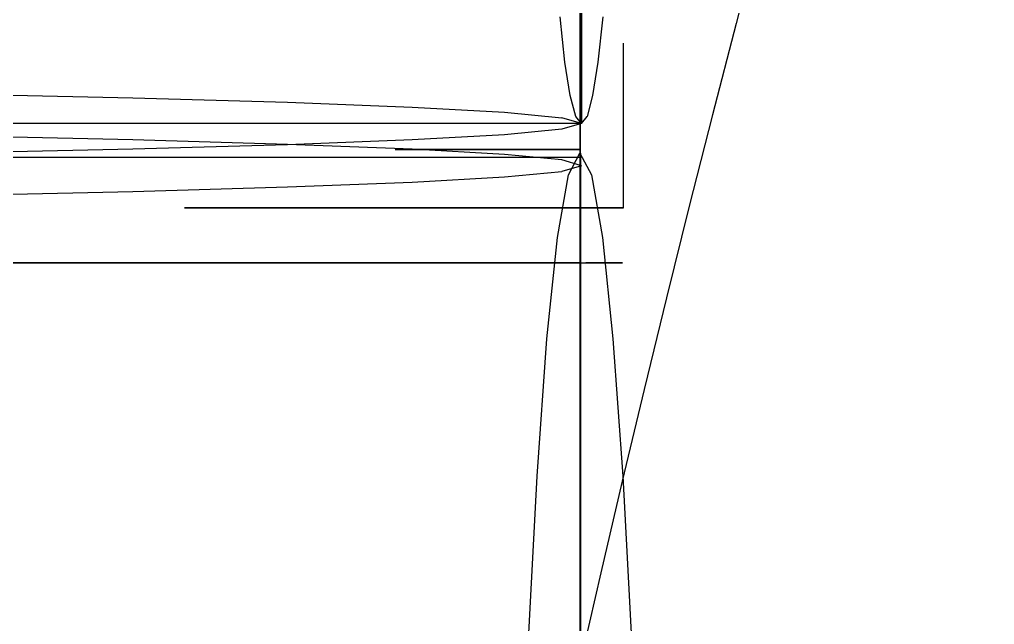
# Model space of a CAD drawing. Extents: x 11992 to 29481, y -6727 to 6811.
# Drawn here: x 21762.4 to 21993.4, y 2881.9 to 3025.2 of the extents above; entities that cross this region are included whole.
import ezdxf

# ---------------------------------------------------------------- set-up
doc = ezdxf.new("R2010")
doc.units = 0
doc.header["$MEASUREMENT"] = 0
doc.layers.get('0').update_dxf_attribs({"color": 8, "linetype": 'CONTINUOUS'})
doc.layers.add('zoylight 5回路', color=4, linetype='CONTINUOUS')

msp = doc.modelspace()

# ---------------------------------------------------------------- linework, layer by layer
for p, q in [((21895.33, 3370.57, -2076.22), (21895.55, 3000.57, -2076.22)), ((21895.33, 3370.57, -2368.6), (21895.55, 3000.57, -2368.6)), ((21895.26, 3004.6, -2368.6), (21895.26, 3364.6, -2368.6)), ((21895.26, 3364.6, -1988.75), (21895.26, 3004.6, -1988.75)), ((21895.24, 3018.75, -1992.64), (21895.24, 3029.18, -1993.8)), ((21895.24, 3029.18, -1983.71), (21895.24, 3018.75, -1984.86)), ((21891.66, 3015.12, -2076.22), (21890.5, 3025.84, -2076.22)), ((21891.66, 3015.12, -2368.6), (21890.5, 3025.84, -2368.6)), ((21900.59, 3025.84, -2076.22), (21899.44, 3015.12, -2076.22)), ((21900.59, 3025.84, -2368.6), (21899.44, 3015.12, -2368.6)), ((21895.26, 3022.97, -2100.57), (21895.26, 3024.56, -2101.76)), ((21895.26, 3023.39, -2101.6), (21895.26, 3024.53, -2101.74)), ((21895.26, 3023.39, -2099.26), (21895.26, 3024.53, -2099.4)), ((21895.26, 3022.25, -2101.46), (21895.26, 3023.39, -2101.6)), ((21895.26, 3022.25, -2099.12), (21895.26, 3023.39, -2099.26)), ((21895.26, 3021.38, -2099.37), (21895.26, 3022.97, -2100.57)), ((21895.26, 3021.11, -2101.33), (21895.26, 3022.25, -2101.46)), ((21895.26, 3021.11, -2098.98), (21895.26, 3022.25, -2099.12)), ((21895.26, 3019.78, -2098.18), (21895.26, 3021.38, -2099.37)), ((21895.26, 3019.97, -2101.19), (21895.26, 3021.11, -2101.33)), ((21895.26, 3019.97, -2098.85), (21895.26, 3021.11, -2098.98)), ((21895.24, 3011.03, -1991.41), (21895.24, 3018.75, -1992.64)), ((21895.24, 3018.75, -1984.86), (21895.24, 3011.03, -1986.1)), ((21895.26, 3018.82, -2101.06), (21895.26, 3019.97, -2101.19)), ((21895.26, 3018.82, -2098.72), (21895.26, 3019.97, -2098.85)), ((21895.26, 3018.19, -2096.99), (21895.26, 3019.78, -2098.18)), ((21895.26, 3017.67, -2100.94), (21895.26, 3018.82, -2101.06)), ((21895.26, 3017.67, -2098.59), (21895.26, 3018.82, -2098.72)), ((21905.55, 2980.57, -2076.22), (21905.55, 3019.58, -2076.22)), ((21905.55, 2980.57, -2076.22), (21905.55, 3019.58, -2076.22)), ((21905.55, 2980.57, -2368.6), (21905.55, 3019.58, -2368.6)), ((21905.55, 2980.57, -2368.6), (21905.55, 3019.58, -2368.6)), ((21895.26, 3016.6, -2095.8), (21895.26, 3018.19, -2096.99)), ((21895.26, 3016.51, -2100.82), (21895.26, 3017.67, -2100.94)), ((21895.26, 3016.51, -2098.47), (21895.26, 3017.67, -2098.59)), ((21895.26, 3015.01, -2094.6), (21895.26, 3016.6, -2095.8)), ((21895.26, 3015.35, -2100.71), (21895.26, 3016.51, -2100.82)), ((21895.26, 3015.35, -2098.35), (21895.26, 3016.51, -2098.47)), ((21892.89, 3007.18, -2076.22), (21891.66, 3015.12, -2076.22)), ((21892.89, 3007.18, -2368.6), (21891.66, 3015.12, -2368.6)), ((21895.24, 3014.51, -2204.44), (21895.24, 3014.6, -2178.68)), ((21895.24, 3014.6, -2178.68), (21895.24, 3014.51, -2152.91)), ((21895.24, 3014.24, -2229.15), (21895.24, 3014.51, -2204.44)), ((21895.24, 3014.51, -2152.91), (21895.24, 3014.24, -2128.2)), ((21895.24, 3013.81, -2252.59), (21895.24, 3014.24, -2229.15)), ((21895.24, 3014.24, -2128.2), (21895.24, 3013.81, -2104.76)), ((21895.26, 3014.19, -2100.6), (21895.26, 3015.35, -2100.71)), ((21895.26, 3014.19, -2098.24), (21895.26, 3015.35, -2098.35)), ((21895.26, 3013.42, -2093.41), (21895.26, 3015.01, -2094.6)), ((21895.26, 3013.02, -2100.51), (21895.26, 3014.19, -2100.6)), ((21895.26, 3013.02, -2098.14), (21895.26, 3014.19, -2098.24)), ((21899.44, 3015.12, -2076.22), (21898.21, 3007.18, -2076.22)), ((21899.44, 3015.12, -2368.6), (21898.21, 3007.18, -2368.6)), ((21895.24, 3013.23, -2274.52), (21895.24, 3013.81, -2252.59)), ((21895.24, 3013.81, -2104.76), (21895.24, 3013.23, -2082.83)), ((21895.24, 3012.52, -2294.72), (21895.24, 3013.23, -2274.52)), ((21895.24, 3013.23, -2082.83), (21895.24, 3012.52, -2062.63)), ((21895.24, 3011.67, -2312.96), (21895.24, 3012.52, -2294.72)), ((21895.24, 3012.52, -2062.63), (21895.24, 3011.67, -2044.39)), ((21895.26, 3011.84, -2092.21), (21895.26, 3013.42, -2093.41)), ((21895.26, 3011.84, -2100.42), (21895.26, 3013.02, -2100.51)), ((21895.26, 3011.84, -2098.05), (21895.26, 3013.02, -2098.14)), ((21895.26, 3010.26, -2091.01), (21895.26, 3011.84, -2092.21)), ((21895.26, 3010.65, -2100.34), (21895.26, 3011.84, -2100.42)), ((21895.26, 3010.65, -2097.97), (21895.26, 3011.84, -2098.05)), ((21895.24, 3010.71, -2329.02), (21895.24, 3011.67, -2312.96)), ((21895.24, 3011.67, -2044.39), (21895.24, 3010.71, -2028.34)), ((21895.24, 3006.24, -1990.11), (21895.24, 3011.03, -1991.41)), ((21895.24, 3011.03, -1986.1), (21895.24, 3006.24, -1987.4)), ((21895.24, 3009.65, -2342.66), (21895.24, 3010.71, -2329.02)), ((21895.24, 3010.71, -2028.34), (21895.24, 3009.65, -2014.69)), ((21895.24, 3008.49, -2353.67), (21895.24, 3009.65, -2342.66)), ((21895.24, 3009.65, -2014.69), (21895.24, 3008.49, -2003.68)), ((21895.26, 3009.51, -2100.28), (21895.26, 3010.65, -2100.34)), ((21895.26, 3009.51, -2097.9), (21895.26, 3010.65, -2097.97)), ((21895.26, 3008.68, -2089.81), (21895.26, 3010.26, -2091.01)), ((21895.26, 3008.36, -2100.21), (21895.26, 3009.51, -2100.28)), ((21895.26, 3008.36, -2097.84), (21895.26, 3009.51, -2097.9)), ((21746.14, 3007.64, -2076.22), (21789.26, 3006.68, -2076.22)), ((21746.14, 3007.64, -2368.6), (21789.26, 3006.68, -2368.6)), ((21894.19, 3002.26, -2076.22), (21892.89, 3007.18, -2076.22)), ((21894.19, 3002.26, -2368.6), (21892.89, 3007.18, -2368.6)), ((21895.24, 3007.26, -2361.81), (21895.24, 3008.49, -2353.67)), ((21895.24, 3008.49, -2003.68), (21895.24, 3007.26, -1995.54)), ((21895.24, 3005.96, -2366.87), (21895.24, 3007.26, -2361.81)), ((21895.24, 3007.26, -1995.54), (21895.24, 3005.96, -1990.49)), ((21895.26, 3007.11, -2088.6), (21895.26, 3008.68, -2089.81)), ((21895.26, 3007.21, -2100.15), (21895.26, 3008.36, -2100.21)), ((21895.26, 3007.21, -2097.78), (21895.26, 3008.36, -2097.84)), ((21895.26, 3006.05, -2100.08), (21895.26, 3007.21, -2100.15)), ((21895.26, 3006.05, -2097.71), (21895.26, 3007.21, -2097.78)), ((21895.26, 3005.55, -2087.4), (21895.26, 3007.11, -2088.6)), ((21898.21, 3007.18, -2076.22), (21896.9, 3002.26, -2076.22)), ((21898.21, 3007.18, -2368.6), (21896.9, 3002.26, -2368.6)), ((21789.26, 3006.68, -2076.22), (21825.9, 3005.62, -2076.22)), ((21789.26, 3006.68, -2368.6), (21825.9, 3005.62, -2368.6)), ((21825.9, 3005.62, -2076.22), (21855.46, 3004.46, -2076.22)), ((21825.9, 3005.62, -2368.6), (21855.46, 3004.46, -2368.6)), ((21895.24, 3004.6, -1988.75), (21895.24, 3006.24, -1990.11)), ((21895.24, 3004.6, -1988.75), (21895.24, 3006.24, -1987.4)), ((21895.24, 3004.6, -2368.6), (21895.24, 3005.96, -2366.87)), ((21895.24, 3005.96, -1990.49), (21895.24, 3004.6, -1988.75)), ((21895.26, 3004.9, -2100.01), (21895.26, 3006.05, -2100.08)), ((21895.26, 3004.9, -2097.64), (21895.26, 3006.05, -2097.71)), ((21895.26, 3003.35, -2085.7), (21895.26, 3005.55, -2087.4)), ((21895.26, 3003.77, -2099.92), (21895.26, 3004.9, -2100.01)), ((21895.26, 3003.77, -2097.55), (21895.26, 3004.9, -2097.64)), ((21855.46, 3004.46, -2076.22), (21877.32, 3003.23, -2076.22)), ((21855.46, 3004.46, -2368.6), (21877.32, 3003.23, -2368.6)), ((21877.32, 3003.23, -2076.22), (21890.89, 3001.93, -2076.22)), ((21877.32, 3003.23, -2368.6), (21890.89, 3001.93, -2368.6)), ((21895.24, 3004.6, -1988.75), (21895.24, 3003.24, -1990.49)), ((21895.24, 3004.6, -2368.6), (21895.24, 3003.24, -2366.87)), ((21895.24, 3003.24, -1990.49), (21895.24, 3001.94, -1995.54)), ((21895.24, 3001.94, -2361.81), (21895.24, 3003.24, -2366.87)), ((21895.26, 3004.6, -1988.75), (21895.26, 3004.6, -2368.6)), ((21895.26, 3004.6, -1988.75), (21895.26, 3004.6, -1878.87)), ((21895.26, 3004.6, -1878.87), (21895.26, 1867.53, -1878.87)), ((21895.26, 3002.64, -2099.81), (21895.26, 3003.77, -2099.92)), ((21895.26, 3002.64, -2097.45), (21895.26, 3003.77, -2097.55)), ((21895.26, 3001, -2083.95), (21895.26, 3003.35, -2085.7)), ((21895.26, 3001.54, -2099.67), (21895.26, 3002.64, -2099.81)), ((21895.26, 3001.54, -2097.31), (21895.26, 3002.64, -2097.45)), ((21895.55, 3000.57, -2076.22), (20875.56, 3000.57, -2076.22)), ((21895.55, 3000.57, -2368.6), (20875.56, 3000.57, -2368.6)), ((21895.55, 3000.57, -2076.22), (21890.89, 3001.93, -2076.22)), ((21895.55, 3000.57, -2368.6), (21890.89, 3001.93, -2368.6)), ((21895.55, 3000.57, -2076.22), (21890.89, 2999.22, -2076.22)), ((21895.55, 3000.57, -2368.6), (21890.89, 2999.22, -2368.6)), ((21895.55, 3000.57, -2076.22), (21894.19, 3002.26, -2076.22)), ((21895.55, 3000.57, -2368.6), (21894.19, 3002.26, -2368.6)), ((21895.24, 3001.94, -1995.54), (21895.24, 3000.71, -2003.68)), ((21895.24, 3000.71, -2353.67), (21895.24, 3001.94, -2361.81)), ((21895.24, 3000.71, -2003.68), (21895.24, 2999.56, -2014.69)), ((21895.24, 2999.56, -2342.66), (21895.24, 3000.71, -2353.67)), ((21895.26, 3000.46, -2099.51), (21895.26, 3001.54, -2099.67)), ((21895.26, 3000.46, -2097.16), (21895.26, 3001.54, -2097.31)), ((21895.26, 2998.35, -2082.06), (21895.26, 3001, -2083.95)), ((21895.26, 2999.41, -2099.32), (21895.26, 3000.46, -2099.51)), ((21895.26, 2999.41, -2096.96), (21895.26, 3000.46, -2097.16)), ((21895.55, 3000.57, -2076.22), (21896.9, 3002.26, -2076.22)), ((21895.55, 3000.57, -2368.6), (21896.9, 3002.26, -2368.6)), ((21877.32, 2997.91, -2076.22), (21855.46, 2996.68, -2076.22)), ((21877.32, 2997.91, -2368.6), (21855.46, 2996.68, -2368.6)), ((21890.89, 2999.22, -2076.22), (21877.32, 2997.91, -2076.22)), ((21890.89, 2999.22, -2368.6), (21877.32, 2997.91, -2368.6)), ((21895.24, 2999.56, -2014.69), (21895.24, 2998.49, -2028.34)), ((21895.24, 2998.49, -2329.02), (21895.24, 2999.56, -2342.66)), ((21895.24, 2998.49, -2028.34), (21895.24, 2997.53, -2044.39)), ((21895.24, 2997.53, -2312.96), (21895.24, 2998.49, -2329.02)), ((21895.26, 2998.39, -2099.09), (21895.26, 2999.41, -2099.32)), ((21895.26, 2998.39, -2096.73), (21895.26, 2999.41, -2096.96)), ((21895.26, 2997.41, -2098.81), (21895.26, 2998.39, -2099.09)), ((21895.26, 2997.41, -2096.46), (21895.26, 2998.39, -2096.73)), ((21895.26, 2995.25, -2079.99), (21895.26, 2998.35, -2082.06)), ((21789.26, 2996.68, -2076.22), (21746.14, 2997.64, -2076.22)), ((21789.26, 2996.68, -2368.6), (21746.14, 2997.64, -2368.6)), ((21825.9, 2995.62, -2076.22), (21789.26, 2996.68, -2076.22)), ((21825.9, 2995.62, -2368.6), (21789.26, 2996.68, -2368.6)), ((21825.9, 2995.53, -2368.6), (21789.26, 2994.46, -2368.6)), ((21825.9, 2995.52, -2076.22), (21789.26, 2994.46, -2076.22)), ((21855.46, 2996.68, -2076.22), (21825.9, 2995.52, -2076.22)), ((21855.46, 2996.68, -2368.6), (21825.9, 2995.53, -2368.6)), ((21855.46, 2994.46, -2076.22), (21825.9, 2995.62, -2076.22)), ((21855.46, 2994.46, -2368.6), (21825.9, 2995.62, -2368.6)), ((21895.24, 2997.53, -2044.39), (21895.24, 2996.69, -2062.64)), ((21895.24, 2996.69, -2294.72), (21895.24, 2997.53, -2312.96)), ((21895.24, 2996.69, -2062.64), (21895.24, 2995.97, -2082.83)), ((21895.24, 2995.97, -2274.52), (21895.24, 2996.69, -2294.72)), ((21895.24, 2995.97, -2082.83), (21895.24, 2995.39, -2104.76)), ((21895.24, 2995.39, -2252.59), (21895.24, 2995.97, -2274.52)), ((21895.26, 2997.52, -2118.6), (21895.26, 1867.53, -2118.6)), ((21895.26, 1867.53, -2368.6), (21895.26, 2997.52, -2368.6)), ((21895.26, 2997.52, -1638.61), (21895.26, 1867.54, -1638.61)), ((21895.26, 1867.54, -1897.87), (21895.26, 2997.52, -1897.87)), ((21895.26, 2997.52, -1638.61), (21895.26, 2997.52, -1897.87)), ((21895.26, 2997.45, -1881.58), (21895.26, 2997.52, -1864.91)), ((21895.26, 2997.52, -1864.91), (21895.26, 2997.45, -1848.24)), ((21895.26, 2997.24, -1897.57), (21895.26, 2997.45, -1881.58)), ((21895.26, 2997.45, -1848.24), (21895.26, 2997.24, -1832.26)), ((21895.26, 2996.52, -2098.51), (21895.26, 2997.41, -2098.81)), ((21895.26, 2996.52, -2096.17), (21895.26, 2997.41, -2096.46)), ((21895.26, 2996.89, -1912.73), (21895.26, 2997.24, -1897.57)), ((21895.26, 2997.24, -1832.26), (21895.26, 2996.89, -1817.09)), ((21895.26, 2996.43, -1926.92), (21895.26, 2996.89, -1912.73)), ((21895.26, 2996.89, -1817.09), (21895.26, 2996.43, -1802.91)), ((21895.26, 2995.67, -2098.18), (21895.26, 2996.52, -2098.51)), ((21895.26, 2995.67, -2095.84), (21895.26, 2996.52, -2096.17)), ((21895.26, 2995.85, -1939.98), (21895.26, 2996.43, -1926.92)), ((21895.26, 2996.43, -1802.91), (21895.26, 2995.85, -1789.84)), ((21895.26, 2995.17, -1951.78), (21895.26, 2995.85, -1939.98)), ((21895.26, 2995.85, -1789.84), (21895.26, 2995.17, -1778.04)), ((21895.26, 2994.84, -2097.82), (21895.26, 2995.67, -2098.18)), ((21895.26, 2994.84, -2095.47), (21895.26, 2995.67, -2095.84)), ((21789.26, 2994.46, -2076.22), (21746.14, 2993.5, -2076.22)), ((21789.26, 2994.46, -2368.6), (21746.14, 2993.5, -2368.6)), ((21851.41, 2994.4, -2076.22), (21895.25, 2994.4, -2076.22)), ((21895.25, 2994.4, -2076.22), (21851.41, 2994.4, -2076.22)), ((21851.41, 2994.4, -2368.6), (21895.25, 2994.4, -2368.6)), ((21895.25, 2994.4, -2368.6), (21851.41, 2994.4, -2368.6)), ((21877.32, 2993.23, -2076.22), (21855.46, 2994.46, -2076.22)), ((21877.32, 2993.23, -2368.6), (21855.46, 2994.46, -2368.6)), ((21890.89, 2991.93, -2076.22), (21877.32, 2993.23, -2076.22)), ((21890.89, 2991.93, -2368.6), (21877.32, 2993.23, -2368.6)), ((21892.46, 2988.43, -2076.22), (21895.19, 2993.55, -2076.22)), ((21892.46, 2988.44, -2368.6), (21895.19, 2993.55, -2368.6)), ((21895.19, 2993.55, -2076.22), (21897.91, 2988.43, -2076.22)), ((21895.19, 2993.55, -2368.6), (21897.91, 2988.44, -2368.6)), ((21895.24, 2995.39, -2104.76), (21895.24, 2994.96, -2128.2)), ((21895.24, 2994.96, -2229.16), (21895.24, 2995.39, -2252.59)), ((21895.24, 2994.96, -2128.2), (21895.24, 2994.69, -2152.91)), ((21895.24, 2994.69, -2204.44), (21895.24, 2994.96, -2229.16)), ((21895.24, 2994.69, -2152.91), (21895.24, 2994.6, -2178.68)), ((21895.24, 2994.6, -2178.68), (21895.24, 2994.69, -2204.44)), ((21895.25, 2994.4, -2076.22), (21895.25, 2882.21, -2076.22)), ((21895.25, 2994.4, -2076.22), (21895.25, 2882.21, -2076.22)), ((21895.25, 2994.4, -2368.6), (21895.25, 2882.21, -2368.6)), ((21895.25, 2994.4, -2368.6), (21895.25, 2882.21, -2368.6)), ((21895.26, 2991.53, -2077.66), (21895.26, 2995.25, -2079.99)), ((21895.26, 2994.4, -1962.17), (21895.26, 2995.17, -1951.78)), ((21895.26, 2995.17, -1778.04), (21895.26, 2994.4, -1767.65)), ((21895.26, 2994.04, -2097.42), (21895.26, 2994.84, -2097.82)), ((21895.26, 2994.04, -2095.08), (21895.26, 2994.84, -2095.47)), ((21895.26, 2993.55, -1971), (21895.26, 2994.4, -1962.17)), ((21895.26, 2994.4, -1767.65), (21895.26, 2993.55, -1758.82)), ((21895.26, 2993.26, -2097), (21895.26, 2994.04, -2097.42)), ((21895.26, 2993.26, -2094.66), (21895.26, 2994.04, -2095.08)), ((21895.26, 2992.62, -1978.12), (21895.26, 2993.55, -1971)), ((21895.26, 2993.55, -1758.82), (21895.26, 2992.62, -1751.7)), ((21895.26, 2992.5, -2096.56), (21895.26, 2993.26, -2097)), ((21895.26, 2992.5, -2094.22), (21895.26, 2993.26, -2094.66)), ((21895.37, 2993.55, -2076.22), (21895.37, 1873.56, -2076.22)), ((21895.37, 2993.55, -2368.6), (21895.37, 1873.56, -2368.6)), ((21895.25, 2992.52, -2076.22), (21625.26, 2992.52, -2076.22)), ((21895.25, 2992.52, -2368.6), (21625.26, 2992.52, -2368.6)), ((21895.55, 2990.57, -2076.22), (21890.89, 2991.93, -2076.22)), ((21895.55, 2990.57, -2368.6), (21890.89, 2991.93, -2368.6)), ((21895.25, 2992.52, -2076.22), (21895.25, 1872.53, -2076.22)), ((21895.25, 2992.52, -2368.6), (21895.25, 1872.53, -2368.6)), ((21895.26, 2991.63, -1983.39), (21895.26, 2992.62, -1978.12)), ((21895.26, 2992.62, -1751.7), (21895.26, 2991.63, -1746.44)), ((21895.26, 2991.76, -2096.1), (21895.26, 2992.5, -2096.56)), ((21895.26, 2991.76, -2093.76), (21895.26, 2992.5, -2094.22)), ((21895.26, 2991.03, -2095.63), (21895.26, 2991.76, -2096.1)), ((21895.26, 2991.03, -2093.29), (21895.26, 2991.76, -2093.76)), ((21895.26, 2990.59, -1986.66), (21895.26, 2991.63, -1983.39)), ((21895.26, 2991.63, -1746.44), (21895.26, 2990.59, -1743.17)), ((21895.26, 2987.04, -2075.03), (21895.26, 2991.53, -2077.66)), ((21895.26, 2991.25, -2095.77), (21895.26, 2990.75, -2096.47)), ((21895.26, 2990.31, -2095.16), (21895.26, 2991.03, -2095.63)), ((21895.26, 2990.31, -2092.81), (21895.26, 2991.03, -2093.29)), ((21877.32, 2987.91, -2076.22), (21890.89, 2989.22, -2076.22)), ((21877.32, 2987.91, -2368.6), (21890.89, 2989.22, -2368.6)), ((21895.55, 2990.57, -2076.22), (21890.89, 2989.22, -2076.22)), ((21895.55, 2990.57, -2368.6), (21890.89, 2989.22, -2368.6)), ((21895.26, 2990.75, -2096.47), (21895.26, 2990.25, -2097.16)), ((21895.26, 2990.57, -1931.1), (21895.26, 2990.65, -1917.15)), ((21895.26, 2990.65, -1917.15), (21895.26, 2990.61, -1905.14)), ((21895.26, 2990.61, -1905.14), (21895.26, 2990.45, -1894.72)), ((21895.26, 2989.5, -1987.78), (21895.26, 2990.59, -1986.66)), ((21895.26, 2990.59, -1743.17), (21895.26, 2989.5, -1742.05)), ((21895.26, 2990.35, -1947.3), (21895.26, 2990.57, -1931.1)), ((21895.26, 2990.45, -1894.72), (21895.26, 2990.18, -1885.57)), ((21895.26, 2990, -1966.08), (21895.26, 2990.35, -1947.3)), ((21895.26, 2989.6, -2094.67), (21895.26, 2990.31, -2095.16)), ((21895.26, 2989.6, -2092.33), (21895.26, 2990.31, -2092.81)), ((21895.26, 2990.25, -2097.16), (21895.26, 2989.73, -2097.86)), ((21895.26, 2990.18, -1885.57), (21895.26, 2989.81, -1877.36)), ((21895.26, 2989.5, -1987.78), (21895.26, 2990, -1966.08)), ((21895.26, 2989.81, -1877.36), (21895.26, 2989.33, -1869.77)), ((21895.26, 2989.73, -2097.86), (21895.26, 2989.2, -2098.54)), ((21895.26, 2988.9, -2094.19), (21895.26, 2989.6, -2094.67)), ((21895.26, 2988.9, -2091.85), (21895.26, 2989.6, -2092.33)), ((21895.26, 2989.5, -1742.05), (21895.26, 2988.41, -1743.17)), ((21895.26, 2989.5, -1987.78), (21895.26, 2988.41, -1986.66)), ((21895.26, 2968, -1742.17), (21895.26, 2989.5, -1742.05)), ((21895.26, 2968, -1987.64), (21895.26, 2989.5, -1987.78)), ((21895.26, 2988.67, -1763.23), (21895.26, 2989.5, -1742.05)), ((21895.26, 2989.33, -1869.77), (21895.26, 2988.77, -1862.45)), ((21895.26, 2989.2, -2098.54), (21895.26, 2988.66, -2099.22)), ((21895.26, 2988.2, -2093.71), (21895.26, 2988.9, -2094.19)), ((21895.26, 2988.2, -2091.38), (21895.26, 2988.9, -2091.85)), ((21895.26, 2988.77, -1862.45), (21895.26, 2988.11, -1855.09)), ((21895.26, 2988.03, -1781.17), (21895.26, 2988.67, -1763.23)), ((21895.26, 2988.66, -2099.22), (21895.26, 2988.09, -2099.88)), ((21825.9, 2985.53, -2076.22), (21855.46, 2986.68, -2076.22)), ((21825.9, 2985.53, -2368.6), (21855.46, 2986.68, -2368.6)), ((21855.46, 2986.68, -2076.22), (21877.32, 2987.91, -2076.22)), ((21855.46, 2986.68, -2368.6), (21877.32, 2987.91, -2368.6)), ((21889.85, 2973.54, -2368.6), (21892.46, 2988.44, -2368.6)), ((21889.85, 2973.54, -2076.22), (21892.46, 2988.43, -2076.22)), ((21895.26, 2988.41, -1743.17), (21895.26, 2987.37, -1746.44)), ((21895.26, 2987.37, -1983.39), (21895.26, 2988.41, -1986.66)), ((21895.26, 2987.42, -2093.19), (21895.26, 2988.2, -2093.71)), ((21895.26, 2987.42, -2090.85), (21895.26, 2988.2, -2091.38)), ((21895.26, 2988.11, -1855.09), (21895.26, 2987.38, -1847.36)), ((21895.26, 2988.09, -2099.88), (21895.26, 2987.49, -2100.53)), ((21895.26, 2987.55, -1796.18), (21895.26, 2988.03, -1781.17)), ((21895.26, 2987.21, -1808.53), (21895.26, 2987.55, -1796.18)), ((21895.26, 2987.49, -2100.53), (21895.26, 2986.86, -2101.17)), ((21895.26, 2986.64, -2092.67), (21895.26, 2987.42, -2093.19)), ((21895.26, 2986.64, -2090.33), (21895.26, 2987.42, -2090.85)), ((21895.26, 2987.38, -1847.36), (21895.26, 2987.25, -1845.6)), ((21895.26, 2987.37, -1746.44), (21895.26, 2986.38, -1751.7)), ((21895.26, 2986.38, -1978.12), (21895.26, 2987.37, -1983.39)), ((21895.26, 2987.25, -1845.6), (21895.26, 2987.12, -1843.54)), ((21895.26, 2986.99, -1818.53), (21895.26, 2987.21, -1808.53)), ((21895.26, 2987.12, -1843.54), (21895.26, 2987, -1840.89)), ((21895.26, 2981.63, -2072.03), (21895.26, 2987.04, -2075.03)), ((21895.26, 2987, -1840.89), (21895.26, 2986.9, -1837.36)), ((21895.26, 2986.88, -1826.48), (21895.26, 2986.99, -1818.53)), ((21895.26, 2986.9, -1837.36), (21895.26, 2986.86, -1832.65)), ((21895.26, 2986.86, -1832.65), (21895.26, 2986.88, -1826.48)), ((21895.26, 2986.86, -2101.17), (21895.26, 2986.2, -2101.78)), ((21895.26, 2985.85, -2092.16), (21895.26, 2986.64, -2092.67)), ((21895.26, 2985.85, -2089.82), (21895.26, 2986.64, -2090.33)), ((21895.26, 2986.38, -1751.7), (21895.26, 2985.46, -1758.82)), ((21895.26, 2985.46, -1971), (21895.26, 2986.38, -1978.12)), ((21897.91, 2988.44, -2368.6), (21900.53, 2973.54, -2368.6)), ((21897.91, 2988.43, -2076.22), (21900.53, 2973.54, -2076.22)), ((21746.14, 2983.5, -2076.22), (21789.26, 2984.46, -2076.22)), ((21746.14, 2983.5, -2368.6), (21789.26, 2984.46, -2368.6)), ((21789.26, 2984.46, -2076.22), (21825.9, 2985.53, -2076.22)), ((21789.26, 2984.46, -2368.6), (21825.9, 2985.53, -2368.6)), ((21895.26, 2986.2, -2101.78), (21895.26, 2985.51, -2102.37)), ((21895.26, 2985.06, -2091.66), (21895.26, 2985.85, -2092.16)), ((21895.26, 2985.06, -2089.32), (21895.26, 2985.85, -2089.82)), ((21895.26, 2985.51, -2102.37), (21895.26, 2984.77, -2102.94)), ((21895.26, 2985.46, -1758.82), (21895.26, 2984.6, -1767.65)), ((21895.26, 2984.6, -1962.17), (21895.26, 2985.46, -1971)), ((21895.26, 2984.27, -2091.16), (21895.26, 2985.06, -2091.66)), ((21895.26, 2984.27, -2088.82), (21895.26, 2985.06, -2089.32)), ((21895.26, 2984.77, -2102.94), (21895.26, 2983.99, -2103.48)), ((21895.26, 2984.6, -1767.65), (21895.26, 2983.83, -1778.04)), ((21895.26, 2983.83, -1951.78), (21895.26, 2984.6, -1962.17)), ((21895.26, 2983.47, -2090.66), (21895.26, 2984.27, -2091.16)), ((21895.26, 2983.47, -2088.32), (21895.26, 2984.27, -2088.82)), ((21895.26, 2983.99, -2103.48), (21895.26, 2983.01, -2104.08)), ((21895.26, 2983.83, -1778.04), (21895.26, 2983.15, -1789.84)), ((21895.26, 2983.15, -1939.98), (21895.26, 2983.83, -1951.78)), ((21895.26, 2982.66, -2090.17), (21895.26, 2983.47, -2090.66)), ((21895.26, 2982.66, -2087.83), (21895.26, 2983.47, -2088.32)), ((21895.26, 2983.15, -1789.84), (21895.26, 2982.58, -1802.91)), ((21895.26, 2982.58, -1926.92), (21895.26, 2983.15, -1939.98)), ((21895.26, 2983.01, -2104.08), (21895.26, 2981.96, -2104.64)), ((21895.26, 2981.85, -2089.68), (21895.26, 2982.66, -2090.17)), ((21895.26, 2981.85, -2087.34), (21895.26, 2982.66, -2087.83)), ((21895.26, 2982.58, -1802.91), (21895.26, 2982.11, -1817.09)), ((21895.26, 2982.11, -1912.73), (21895.26, 2982.58, -1926.92)), ((21895.26, 2982.11, -1817.09), (21895.26, 2981.77, -1832.26)), ((21895.26, 2981.77, -1897.57), (21895.26, 2982.11, -1912.73)), ((21895.26, 2981.96, -2104.64), (21895.26, 2980.86, -2105.17)), ((21895.26, 2981.04, -2089.18), (21895.26, 2981.85, -2089.68)), ((21895.26, 2981.04, -2086.84), (21895.26, 2981.85, -2087.34)), ((21895.26, 2981.77, -1832.26), (21895.26, 2981.56, -1848.24)), ((21895.26, 2981.56, -1881.58), (21895.26, 2981.77, -1897.57)), ((21801.55, 2980.57, -2076.22), (21905.55, 2980.57, -2076.22)), ((21905.55, 2980.57, -2076.22), (21801.55, 2980.57, -2076.22)), ((21801.55, 2980.57, -2368.6), (21905.55, 2980.57, -2368.6)), ((21905.55, 2980.57, -2368.6), (21801.55, 2980.57, -2368.6)), ((21895.26, 2975.14, -2068.6), (21895.26, 2981.63, -2072.03)), ((21895.26, 2981.56, -1848.24), (21895.26, 2981.48, -1864.91)), ((21895.26, 2981.48, -1864.91), (21895.26, 2981.56, -1881.58)), ((21895.26, 2980.22, -2088.68), (21895.26, 2981.04, -2089.18)), ((21895.26, 2980.22, -2086.35), (21895.26, 2981.04, -2086.84)), ((21895.26, 2980.86, -2105.17), (21895.26, 2979.71, -2105.68)), ((21895.26, 2979.4, -2088.19), (21895.26, 2980.22, -2088.68)), ((21895.26, 2979.4, -2085.85), (21895.26, 2980.22, -2086.35)), ((21895.26, 2979.71, -2105.68), (21895.26, 2978.51, -2106.16)), ((21895.26, 2978.57, -2087.68), (21895.26, 2979.4, -2088.19)), ((21895.26, 2978.57, -2085.35), (21895.26, 2979.4, -2085.85)), ((21895.26, 2977.83, -2087.24), (21895.26, 2978.57, -2087.68)), ((21895.26, 2977.83, -2084.9), (21895.26, 2978.57, -2085.35)), ((21895.26, 2978.51, -2106.16), (21895.26, 2977.27, -2106.62)), ((21895.26, 2977.09, -2086.8), (21895.26, 2977.83, -2087.24)), ((21895.26, 2977.09, -2084.45), (21895.26, 2977.83, -2084.9)), ((21895.26, 2977.27, -2106.62), (21895.26, 2976, -2107.05)), ((21895.26, 2976.33, -2086.36), (21895.26, 2977.09, -2086.8)), ((21895.26, 2976.33, -2084.01), (21895.26, 2977.09, -2084.45)), ((21895.26, 2975.57, -2085.92), (21895.26, 2976.33, -2086.36)), ((21895.26, 2975.57, -2083.58), (21895.26, 2976.33, -2084.01)), ((21895.26, 2976, -2107.05), (21895.26, 2974.7, -2107.48)), ((21895.26, 2974.79, -2085.5), (21895.26, 2975.57, -2085.92)), ((21895.26, 2974.79, -2083.15), (21895.26, 2975.57, -2083.58)), ((21895.26, 2967.42, -2064.67), (21895.26, 2975.14, -2068.6)), ((21895.26, 2974, -2085.1), (21895.26, 2974.79, -2085.5)), ((21895.26, 2974, -2082.75), (21895.26, 2974.79, -2083.15)), ((21887.37, 2949.53, -2076.22), (21889.85, 2973.54, -2076.22)), ((21887.37, 2949.53, -2368.6), (21889.85, 2973.54, -2368.6)), ((21895.26, 2974.7, -2107.48), (21895.26, 2973.39, -2107.89)), ((21895.26, 2973.2, -2084.72), (21895.26, 2974, -2085.1)), ((21895.26, 2973.2, -2082.37), (21895.26, 2974, -2082.75)), ((21895.26, 2973.39, -2107.89), (21895.26, 2972.06, -2108.29)), ((21895.26, 2972.38, -2084.36), (21895.26, 2973.2, -2084.72)), ((21895.26, 2972.38, -2082.01), (21895.26, 2973.2, -2082.37)), ((21900.53, 2973.54, -2076.22), (21903.01, 2949.53, -2076.22)), ((21900.53, 2973.54, -2368.6), (21903.01, 2949.53, -2368.6)), ((21895.26, 2971.54, -2084.03), (21895.26, 2972.38, -2084.36)), ((21895.26, 2971.54, -2081.69), (21895.26, 2972.38, -2082.01)), ((21895.26, 2972.06, -2108.29), (21895.26, 2970.73, -2108.68)), ((21895.26, 2970.68, -2083.74), (21895.26, 2971.54, -2084.03)), ((21895.26, 2970.68, -2081.4), (21895.26, 2971.54, -2081.69)), ((21895.26, 2970.73, -2108.68), (21895.26, 2969.39, -2109.08)), ((21895.26, 2969.81, -2083.49), (21895.26, 2970.68, -2083.74)), ((21895.26, 2969.81, -2081.15), (21895.26, 2970.68, -2081.4)), ((21895.26, 2968.9, -2083.29), (21895.26, 2969.81, -2083.49)), ((21895.26, 2968.9, -2080.95), (21895.26, 2969.81, -2081.15)), ((21895.26, 2969.39, -2109.08), (21895.26, 2968.17, -2109.45)), ((21895.26, 2968.08, -2083.15), (21895.26, 2968.9, -2083.29)), ((21895.26, 2968.08, -2080.81), (21895.26, 2968.9, -2080.95)), ((21895.26, 2968.17, -2109.45), (21895.26, 2966.96, -2109.81)), ((21895.26, 2967.23, -2083.05), (21895.26, 2968.08, -2083.15)), ((21895.26, 2967.23, -2080.72), (21895.26, 2968.08, -2080.81)), ((21895.26, 2947.53, -1742.17), (21895.26, 2968, -1742.17)), ((21895.26, 2947.53, -1987.59), (21895.26, 2968, -1987.64)), ((21895.26, 2967.53, -1878.87), (21711.44, 2967.53, -1878.87)), ((21895.26, 2967.53, -1878.87), (21733.94, 2967.53, -1878.87)), ((21745.85, 2967.55, -1995.68), (21788.97, 2967.55, -1994.72)), ((21788.97, 2967.55, -1982.5), (21745.85, 2967.55, -1981.54)), ((21747.19, 2967.53, -1908.61), (21765.5, 2967.53, -1907.37)), ((21765.5, 2967.53, -1639.84), (21747.19, 2967.53, -1638.61)), ((21765.5, 2967.53, -1907.37), (21783.07, 2967.53, -1903.78)), ((21783.07, 2967.53, -1643.43), (21765.5, 2967.53, -1639.84)), ((21783.07, 2967.53, -1903.78), (21799.73, 2967.53, -1898)), ((21799.73, 2967.53, -1649.22), (21783.07, 2967.53, -1643.43)), ((21788.97, 2967.55, -1994.72), (21825.61, 2967.55, -1993.65)), ((21825.61, 2967.55, -1983.56), (21788.97, 2967.55, -1982.5)), ((21799.73, 2967.53, -1898), (21815.31, 2967.53, -1890.17)), ((21815.31, 2967.53, -1657.05), (21799.73, 2967.53, -1649.22)), ((21815.31, 2967.53, -1890.17), (21829.67, 2967.53, -1880.47)), ((21829.67, 2967.53, -1666.75), (21815.31, 2967.53, -1657.05)), ((21825.61, 2967.55, -1993.65), (21855.17, 2967.55, -1992.5)), ((21855.17, 2967.55, -1984.72), (21825.61, 2967.55, -1983.56)), ((21829.67, 2967.53, -1880.47), (21842.64, 2967.53, -1869.06)), ((21842.64, 2967.53, -1678.16), (21829.67, 2967.53, -1666.75)), ((21842.64, 2967.53, -1869.06), (21854.05, 2967.53, -1856.09)), ((21854.05, 2967.53, -1691.12), (21842.64, 2967.53, -1678.16)), ((21854.05, 2967.53, -1856.09), (21863.75, 2967.53, -1841.74)), ((21863.75, 2967.53, -1705.48), (21854.05, 2967.53, -1691.12)), ((21855.17, 2967.55, -1992.5), (21877.03, 2967.55, -1991.26)), ((21877.03, 2967.55, -1985.95), (21855.17, 2967.55, -1984.72)), ((21863.75, 2967.53, -1841.74), (21871.57, 2967.53, -1826.15)), ((21871.57, 2967.53, -1721.07), (21863.75, 2967.53, -1705.48)), ((21871.57, 2967.53, -1826.15), (21877.36, 2967.53, -1809.49)), ((21877.36, 2967.53, -1737.73), (21871.57, 2967.53, -1721.07)), ((21877.03, 2967.55, -1991.26), (21890.6, 2967.55, -1989.96)), ((21890.6, 2967.55, -1987.25), (21877.03, 2967.55, -1985.95)), ((21877.36, 2967.53, -1809.49), (21880.95, 2967.53, -1791.92)), ((21880.95, 2967.53, -1755.3), (21877.36, 2967.53, -1737.73)), ((21880.95, 2967.53, -1791.92), (21882.19, 2967.53, -1773.61)), ((21882.19, 2967.53, -1773.61), (21880.95, 2967.53, -1755.3)), ((21885.35, 2967.55, -2152.83), (21885.26, 2967.55, -2178.6)), ((21885.26, 2967.55, -2178.6), (21885.35, 2967.55, -2204.38)), ((21885.35, 2967.53, -2090.28), (21885.26, 2967.53, -2123.46)), ((21885.26, 2967.53, -2123.46), (21885.35, 2967.53, -2156.65)), ((21885.61, 2967.55, -2128.11), (21885.35, 2967.55, -2152.83)), ((21885.35, 2967.55, -2204.38), (21885.61, 2967.55, -2229.1)), ((21885.61, 2967.53, -2058.46), (21885.35, 2967.53, -2090.28)), ((21885.35, 2967.53, -2156.65), (21885.61, 2967.53, -2188.47)), ((21886.04, 2967.55, -2104.66), (21885.61, 2967.55, -2128.11)), ((21885.61, 2967.55, -2229.1), (21886.04, 2967.55, -2252.55)), ((21886.04, 2967.53, -2028.27), (21885.61, 2967.53, -2058.46)), ((21885.61, 2967.53, -2188.47), (21886.04, 2967.53, -2218.65)), ((21886.62, 2967.55, -2082.72), (21886.04, 2967.55, -2104.66)), ((21886.04, 2967.55, -2252.55), (21886.62, 2967.55, -2274.49)), ((21886.62, 2967.53, -2000.03), (21886.04, 2967.53, -2028.27)), ((21886.04, 2967.53, -2218.65), (21886.62, 2967.53, -2246.9)), ((21887.34, 2967.55, -2062.52), (21886.62, 2967.55, -2082.72)), ((21886.62, 2967.55, -2274.49), (21887.34, 2967.55, -2294.69)), ((21887.34, 2967.53, -1974.02), (21886.62, 2967.53, -2000.03)), ((21886.62, 2967.53, -2246.9), (21887.34, 2967.53, -2272.91)), ((21888.19, 2967.55, -2044.27), (21887.34, 2967.55, -2062.52)), ((21887.34, 2967.55, -2294.69), (21888.19, 2967.55, -2312.94)), ((21888.19, 2967.53, -1950.53), (21887.34, 2967.53, -1974.02)), ((21887.34, 2967.53, -2272.91), (21888.19, 2967.53, -2296.4)), ((21889.15, 2967.55, -2028.2), (21888.19, 2967.55, -2044.27)), ((21888.19, 2967.55, -2312.94), (21889.15, 2967.55, -2329)), ((21889.15, 2967.53, -1929.85), (21888.19, 2967.53, -1950.53)), ((21888.19, 2967.53, -2296.4), (21889.15, 2967.53, -2317.08)), ((21890.21, 2967.55, -2014.55), (21889.15, 2967.55, -2028.2)), ((21889.15, 2967.55, -2329), (21890.21, 2967.55, -2342.65)), ((21890.21, 2967.53, -1912.28), (21889.15, 2967.53, -1929.85)), ((21889.15, 2967.53, -2317.08), (21890.21, 2967.53, -2334.65)), ((21891.37, 2967.55, -2003.54), (21890.21, 2967.55, -2014.55)), ((21890.21, 2967.55, -2342.65), (21891.37, 2967.55, -2353.67)), ((21891.37, 2967.53, -1898.1), (21890.21, 2967.53, -1912.28)), ((21890.21, 2967.53, -2334.65), (21891.37, 2967.53, -2348.83)), ((21890.6, 2967.55, -1989.96), (21895.26, 2967.55, -1988.61)), ((21895.26, 2967.55, -1988.61), (21890.6, 2967.55, -1987.25)), ((21892.6, 2967.55, -1995.4), (21891.37, 2967.55, -2003.54)), ((21891.37, 2967.55, -2353.67), (21892.6, 2967.55, -2361.81)), ((21892.6, 2967.53, -1887.61), (21891.37, 2967.53, -1898.1)), ((21891.37, 2967.53, -2348.83), (21892.6, 2967.53, -2359.32)), ((21893.9, 2967.55, -1990.34), (21892.6, 2967.55, -1995.4)), ((21892.6, 2967.55, -2361.81), (21893.9, 2967.55, -2366.87)), ((21893.9, 2967.53, -1881.11), (21892.6, 2967.53, -1887.61)), ((21892.6, 2967.53, -2359.32), (21893.9, 2967.53, -2365.82)), ((21895.26, 2967.55, -1988.61), (21893.9, 2967.55, -1990.34)), ((21893.9, 2967.55, -2366.87), (21895.26, 2967.55, -2368.6)), ((21895.26, 2967.53, -1878.87), (21893.9, 2967.53, -1881.11)), ((21893.9, 2967.53, -2365.82), (21895.26, 2967.53, -2368.05)), ((21895.26, 2967.55, -2368.6), (21896.61, 2967.55, -2366.87)), ((21895.26, 2967.55, -1988.61), (21896.61, 2967.55, -1990.34)), ((21895.26, 2967.53, -2368.6), (21895.26, 2967.53, -1988.6)), ((21895.26, 2967.53, -2368.05), (21896.61, 2967.53, -2365.82)), ((21895.26, 2967.53, -1878.87), (21896.61, 2967.53, -1881.11)), ((21895.26, 2967.53, -1988.6), (21895.26, 2967.53, -2368.6)), ((21895.26, 2967.53, -2368.6), (21895.26, 2967.53, -1878.87)), ((21895.26, 2958.32, -2060.2), (21895.26, 2967.42, -2064.67)), ((21895.26, 2966.37, -2082.98), (21895.26, 2967.23, -2083.05)), ((21895.26, 2966.37, -2080.65), (21895.26, 2967.23, -2080.72)), ((21895.26, 2966.96, -2109.81), (21895.26, 2965.75, -2110.18)), ((21895.26, 2965.5, -2082.94), (21895.26, 2966.37, -2082.98)), ((21895.26, 2965.5, -2080.61), (21895.26, 2966.37, -2080.65)), ((21895.26, 2965.75, -2110.18), (21895.26, 2964.55, -2110.54)), ((21895.26, 2964.61, -2082.93), (21895.26, 2965.5, -2082.94)), ((21895.26, 2964.61, -2080.59), (21895.26, 2965.5, -2080.61)), ((21896.61, 2967.55, -2366.87), (21897.92, 2967.55, -2361.81)), ((21897.92, 2967.55, -1995.4), (21896.61, 2967.55, -1990.34)), ((21896.61, 2967.53, -2365.82), (21897.91, 2967.53, -2359.32)), ((21897.91, 2967.53, -1887.61), (21896.61, 2967.53, -1881.11)), ((21897.91, 2967.53, -2359.32), (21899.15, 2967.53, -2348.83)), ((21899.15, 2967.53, -1898.1), (21897.91, 2967.53, -1887.61)), ((21897.92, 2967.55, -2361.81), (21899.15, 2967.55, -2353.67)), ((21899.15, 2967.55, -2003.54), (21897.92, 2967.55, -1995.4)), ((21899.15, 2967.55, -2353.67), (21900.3, 2967.55, -2342.65)), ((21900.3, 2967.55, -2014.55), (21899.15, 2967.55, -2003.54)), ((21899.15, 2967.53, -2348.83), (21900.3, 2967.53, -2334.65)), ((21900.3, 2967.53, -1912.28), (21899.15, 2967.53, -1898.1)), ((21900.3, 2967.55, -2342.65), (21901.37, 2967.55, -2329)), ((21901.37, 2967.55, -2028.2), (21900.3, 2967.55, -2014.55)), ((21900.3, 2967.53, -2334.65), (21901.37, 2967.53, -2317.08)), ((21901.37, 2967.53, -1929.85), (21900.3, 2967.53, -1912.28)), ((21901.37, 2967.55, -2329), (21902.33, 2967.55, -2312.94)), ((21902.33, 2967.55, -2044.27), (21901.37, 2967.55, -2028.2)), ((21901.37, 2967.53, -2317.08), (21902.33, 2967.53, -2296.4)), ((21902.33, 2967.53, -1950.53), (21901.37, 2967.53, -1929.85)), ((21902.33, 2967.55, -2312.94), (21903.17, 2967.55, -2294.69)), ((21903.17, 2967.55, -2062.52), (21902.33, 2967.55, -2044.27)), ((21902.33, 2967.53, -2296.4), (21903.17, 2967.53, -2272.91)), ((21903.17, 2967.53, -1974.02), (21902.33, 2967.53, -1950.53)), ((21903.17, 2967.55, -2294.69), (21903.89, 2967.55, -2274.49)), ((21903.89, 2967.55, -2082.72), (21903.17, 2967.55, -2062.52)), ((21903.17, 2967.53, -2272.91), (21903.89, 2967.53, -2246.9)), ((21903.89, 2967.53, -2000.03), (21903.17, 2967.53, -1974.02)), ((21903.89, 2967.55, -2274.49), (21904.47, 2967.55, -2252.55)), ((21904.47, 2967.55, -2104.66), (21903.89, 2967.55, -2082.72)), ((21903.89, 2967.53, -2246.9), (21904.47, 2967.53, -2218.65)), ((21904.47, 2967.53, -2028.27), (21903.89, 2967.53, -2000.03)), ((21904.47, 2967.55, -2252.55), (21904.9, 2967.55, -2229.1)), ((21904.9, 2967.55, -2128.11), (21904.47, 2967.55, -2104.66)), ((21904.47, 2967.53, -2218.65), (21904.9, 2967.53, -2188.47)), ((21904.9, 2967.53, -2058.46), (21904.47, 2967.53, -2028.27)), ((21904.9, 2967.55, -2229.1), (21905.17, 2967.55, -2204.38)), ((21905.17, 2967.55, -2152.83), (21904.9, 2967.55, -2128.11)), ((21904.9, 2967.53, -2188.47), (21905.17, 2967.53, -2156.65)), ((21905.17, 2967.53, -2090.28), (21904.9, 2967.53, -2058.46)), ((21905.17, 2967.55, -2204.38), (21905.26, 2967.55, -2178.6)), ((21905.26, 2967.55, -2178.6), (21905.17, 2967.55, -2152.83)), ((21905.17, 2967.53, -2156.65), (21905.26, 2967.53, -2123.46)), ((21905.26, 2967.53, -2123.46), (21905.17, 2967.53, -2090.28)), ((21895.26, 2963.72, -2082.93), (21895.26, 2964.61, -2082.93)), ((21895.26, 2963.72, -2080.59), (21895.26, 2964.61, -2080.59)), ((21895.26, 2964.55, -2110.54), (21895.26, 2963.35, -2110.9)), ((21895.26, 2962.81, -2082.96), (21895.26, 2963.72, -2082.93)), ((21895.26, 2962.81, -2080.61), (21895.26, 2963.72, -2080.59)), ((21895.26, 2963.35, -2110.9), (21895.26, 2962.14, -2111.25)), ((21895.26, 2961.89, -2083), (21895.26, 2962.81, -2082.96)), ((21895.26, 2961.89, -2080.65), (21895.26, 2962.81, -2080.61)), ((21895.26, 2962.14, -2111.25), (21895.26, 2960.94, -2111.58)), ((21895.26, 2960.96, -2083.05), (21895.26, 2961.89, -2083)), ((21895.26, 2960.96, -2080.7), (21895.26, 2961.89, -2080.65)), ((21895.26, 2960.03, -2083.1), (21895.26, 2960.96, -2083.05)), ((21895.26, 2960.03, -2080.75), (21895.26, 2960.96, -2080.7)), ((21895.26, 2960.94, -2111.58), (21895.26, 2959.73, -2111.91)), ((21895.26, 2959.08, -2083.17), (21895.26, 2960.03, -2083.1)), ((21895.26, 2959.08, -2080.82), (21895.26, 2960.03, -2080.75)), ((21895.26, 2959.73, -2111.91), (21895.26, 2958.52, -2112.22)), ((21895.26, 2958.14, -2083.23), (21895.26, 2959.08, -2083.17)), ((21895.26, 2958.14, -2080.88), (21895.26, 2959.08, -2080.82)), ((21895.26, 2958.52, -2112.22), (21895.26, 2957.3, -2112.51)), ((21895.26, 2947.67, -2055.11), (21895.26, 2958.32, -2060.2)), ((21895.26, 2952.3, -2083.54), (21895.26, 2958.14, -2083.23)), ((21895.26, 2952.3, -2081.18), (21895.26, 2958.14, -2080.88)), ((21895.26, 2957.3, -2112.51), (21895.26, 2956.07, -2112.77)), ((21895.26, 2956.07, -2112.77), (21895.26, 2954.83, -2113.02)), ((21895.26, 2954.83, -2113.02), (21895.26, 2953.32, -2113.29)), ((21895.26, 2953.32, -2113.29), (21895.26, 2951.78, -2113.53)), ((21895.26, 2946.5, -2083.73), (21895.26, 2952.3, -2083.54)), ((21895.26, 2946.5, -2081.37), (21895.26, 2952.3, -2081.18)), ((21895.26, 2951.78, -2113.53), (21895.26, 2950.24, -2113.73)), ((21885.06, 2917.07, -2076.22), (21887.37, 2949.53, -2076.22)), ((21885.06, 2917.07, -2368.6), (21887.37, 2949.53, -2368.6)), ((21895.26, 2950.24, -2113.73), (21895.26, 2948.69, -2113.92)), ((21903.01, 2949.53, -2076.22), (21905.34, 2917.07, -2076.22)), ((21903.01, 2949.53, -2368.6), (21905.34, 2917.07, -2368.6)), ((21895.26, 2948.69, -2113.92), (21895.26, 2947.12, -2114.08)), ((21895.26, 2935.32, -2049.35), (21895.26, 2947.67, -2055.11)), ((21895.26, 2928.11, -1742.06), (21895.26, 2947.53, -1742.17)), ((21895.26, 2928.11, -1987.63), (21895.26, 2947.53, -1987.59)), ((21895.26, 2947.12, -2114.08), (21895.26, 2945.55, -2114.21)), ((21895.26, 2940.75, -2083.82), (21895.26, 2946.5, -2083.73)), ((21895.26, 2940.75, -2081.46), (21895.26, 2946.5, -2081.37)), ((21895.26, 2945.55, -2114.21), (21895.26, 2943.97, -2114.34)), ((21895.26, 2943.97, -2114.34), (21895.26, 2942.38, -2114.45)), ((21895.26, 2942.38, -2114.45), (21895.26, 2940.78, -2114.55)), ((21895.26, 2940.78, -2114.55), (21895.26, 2939.18, -2114.64)), ((21895.26, 2935.04, -2083.81), (21895.26, 2940.75, -2083.82)), ((21895.26, 2935.04, -2081.45), (21895.26, 2940.75, -2081.46)), ((21895.26, 2939.18, -2114.64), (21895.26, 2937.58, -2114.73)), ((21895.26, 2937.58, -2114.73), (21895.26, 2935.97, -2114.82)), ((21895.26, 2932.71, -2115.09), (21895.26, 2935.97, -2114.8)), ((21895.26, 2931.72, -2048.55), (21895.26, 2935.32, -2049.35)), ((21895.26, 2929.37, -2083.72), (21895.26, 2935.04, -2083.81)), ((21895.26, 2929.37, -2081.36), (21895.26, 2935.04, -2081.45)), ((21895.26, 2929.45, -2115.37), (21895.26, 2932.71, -2115.09)), ((21895.26, 2928.08, -2047.82), (21895.26, 2931.72, -2048.55)), ((21895.26, 2926.19, -2115.65), (21895.26, 2929.45, -2115.37)), ((21895.26, 2923.72, -2083.55), (21895.26, 2929.37, -2083.72)), ((21895.26, 2923.72, -2081.19), (21895.26, 2929.37, -2081.36)), ((21895.26, 2909.72, -1741.82), (21895.26, 2928.11, -1742.06)), ((21895.26, 2909.72, -1987.76), (21895.26, 2928.11, -1987.63)), ((21895.26, 2924.41, -2047.16), (21895.26, 2928.08, -2047.82)), ((21895.26, 2922.92, -2115.93), (21895.26, 2926.19, -2115.65)), ((21895.26, 2920.71, -2046.56), (21895.26, 2924.41, -2047.16)), ((21895.26, 2918.1, -2083.3), (21895.26, 2923.72, -2083.55)), ((21895.26, 2918.1, -2080.95), (21895.26, 2923.72, -2081.19)), ((21895.26, 2919.66, -2116.2), (21895.26, 2922.92, -2115.93)), ((21895.26, 2916.98, -2046.02), (21895.26, 2920.71, -2046.56)), ((21895.26, 2916.39, -2116.48), (21895.26, 2919.66, -2116.2)), ((21882.93, 2876.84, -2076.22), (21885.06, 2917.07, -2076.22)), ((21882.93, 2876.84, -2368.6), (21885.06, 2917.07, -2368.6)), ((21895.26, 2912.5, -2083), (21895.26, 2918.1, -2083.3)), ((21895.26, 2912.5, -2080.64), (21895.26, 2918.1, -2080.95)), ((21905.34, 2917.07, -2076.22), (21907.48, 2876.84, -2076.22)), ((21905.34, 2917.07, -2368.6), (21907.48, 2876.84, -2368.6)), ((21895.26, 2913.22, -2045.53), (21895.26, 2916.98, -2046.02)), ((21895.26, 2913.12, -2116.75), (21895.26, 2916.39, -2116.48)), ((21895.26, 2909.44, -2045.09), (21895.26, 2913.22, -2045.53)), ((21895.26, 2909.86, -2117.01), (21895.26, 2913.12, -2116.75)), ((21895.26, 2906.92, -2082.64), (21895.26, 2912.5, -2083)), ((21895.26, 2906.92, -2080.29), (21895.26, 2912.5, -2080.64)), ((21895.26, 2906.48, -1759.22), (21895.26, 2911.08, -1759.23)), ((21895.26, 2906.48, -1970.6), (21895.26, 2911.08, -1970.59)), ((21895.26, 2906.59, -2117.28), (21895.26, 2909.86, -2117.01)), ((21895.26, 2892.37, -1741.47), (21895.26, 2909.72, -1741.82)), ((21895.26, 2892.37, -1987.97), (21895.26, 2909.72, -1987.76)), ((21895.26, 2905.63, -2044.69), (21895.26, 2909.44, -2045.09)), ((21895.26, 2901.35, -2082.24), (21895.26, 2906.92, -2082.64)), ((21895.26, 2901.35, -2079.89), (21895.26, 2906.92, -2080.29)), ((21895.26, 2903.33, -2117.53), (21895.26, 2906.59, -2117.28)), ((21895.26, 2900.69, -1759.15), (21895.26, 2906.48, -1759.22)), ((21895.26, 2900.69, -1970.67), (21895.26, 2906.48, -1970.6)), ((21895.26, 2901.81, -2044.33), (21895.26, 2905.63, -2044.69)), ((21895.26, 2900.07, -2117.79), (21895.26, 2903.33, -2117.53)), ((21895.26, 2897.96, -2044), (21895.26, 2901.81, -2044.33)), ((21895.26, 2895.79, -2081.81), (21895.26, 2901.35, -2082.24)), ((21895.26, 2895.79, -2079.46), (21895.26, 2901.35, -2079.89)), ((21895.26, 2893.55, -1758.95), (21895.26, 2900.69, -1759.15)), ((21895.26, 2893.55, -1970.87), (21895.26, 2900.69, -1970.67)), ((21895.26, 2896.81, -2118.03), (21895.26, 2900.07, -2117.79)), ((21895.26, 2894.11, -2043.7), (21895.26, 2897.96, -2044)), ((21895.26, 2889.19, -2117.6), (21895.26, 2896.78, -2118.03)), ((21895.26, 2890.23, -2081.35), (21895.26, 2895.79, -2081.81)), ((21895.26, 2890.23, -2079), (21895.26, 2895.79, -2079.46)), ((21895.26, 2890.23, -2043.43), (21895.26, 2894.11, -2043.7)), ((21895.26, 2884.84, -1758.56), (21895.26, 2893.55, -1758.95)), ((21895.26, 2884.84, -1971.26), (21895.26, 2893.55, -1970.87)), ((21895.26, 2876.05, -1741), (21895.26, 2892.37, -1741.47)), ((21895.26, 2876.05, -1988.27), (21895.26, 2892.37, -1987.97)), ((21895.26, 2887.3, -2043.24), (21895.26, 2890.23, -2043.43)), ((21895.26, 2887.3, -2081.09), (21895.26, 2890.23, -2081.35)), ((21895.26, 2890.23, -2079), (21895.26, 2870.54, -2077.56)), ((21895.26, 2881.59, -2117.16), (21895.26, 2889.19, -2117.6)), ((21895.26, 2884.71, -2043.07), (21895.26, 2887.3, -2043.24)), ((21895.26, 2884.71, -2080.86), (21895.26, 2887.3, -2081.09)), ((21895.26, 2874.4, -1757.91), (21895.26, 2884.84, -1758.56)), ((21895.26, 2874.4, -1971.91), (21895.26, 2884.84, -1971.26)), ((21895.26, 2882.42, -2042.91), (21895.26, 2884.71, -2043.07)), ((21895.26, 2882.42, -2080.66), (21895.26, 2884.71, -2080.86)), ((21895.26, 2880.41, -2042.78), (21895.26, 2882.42, -2042.91)), ((21895.26, 2880.41, -2080.48), (21895.26, 2882.42, -2080.66))]:
    msp.add_line(p, q)
at = {"layer": 'zoylight 5回路', "linetype": 'Continuous'}
for centre, radius, start, end in [((11618.07, 7478.67), 10612.47, 327.845702, 348.943947), ((6873.4, 8785.51), 15303.24, 333.818708, 347.366053), ((26555.73, 1817.7), 4778.4, 162.95791, 197.11973)]:
    msp.add_arc(centre, radius, start, end, dxfattribs=at)

doc.saveas('drawing.dxf')
